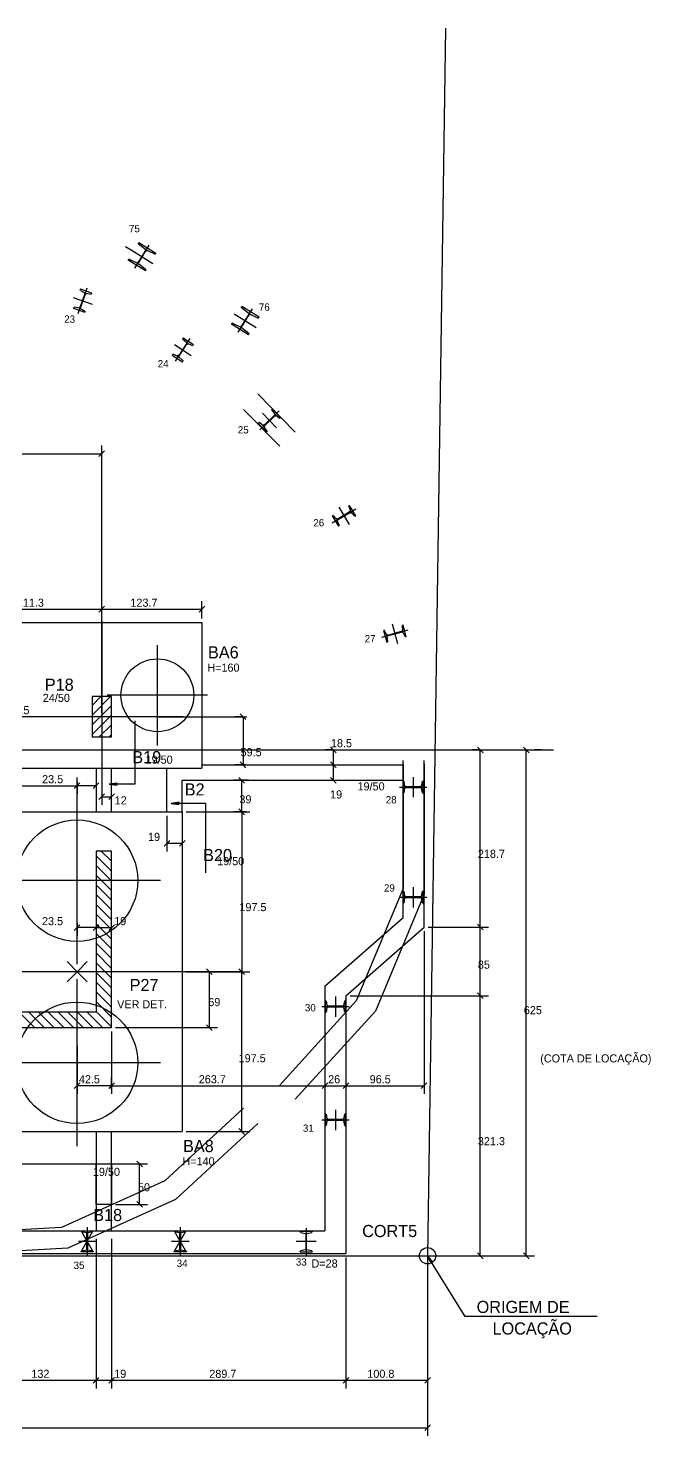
# Model space of a CAD drawing. Header units: metres. Extents: x -5 to 6148, y -6 to 3867.
# Drawn here: x 5379 to 6148, y 1862 to 3602 of the extents above; entities that cross this region are included whole.
import ezdxf

# ---------------------------------------------------------------- set-up
doc = ezdxf.new("R2010")
doc.units = ezdxf.units.M

msp = doc.modelspace()

# ---------------------------------------------------------------- linework, layer by layer
for centre, radius in [((5538.4, 2777.4), 45), ((5439.1, 2548.4), 75), ((5439.1, 2323.4), 75), ((5872.2, 2084.9), 10.1)]:
    msp.add_circle(centre, radius)
at = {"layer": '1', "color": 1}
for p, q in [((5662.3, 3149.7), (5708.8, 3102.7)), ((5644.6, 3130.6), (5689.6, 3085.3)), ((5538.4, 2715.5), (5538.4, 2839.2)), ((5600.2, 2777.4), (5476.5, 2777.4)), ((5841.9, 2502.9), (5841.9, 2696.8)), ((5867.9, 2491.1), (5867.9, 2696.8)), ((5439.1, 2445.4), (5439.1, 2651.5)), ((5542.2, 2548.4), (5336, 2548.4)), ((5745.4, 2417.9), (5841.9, 2502.9)), ((5771.4, 2406.1), (5867.9, 2491.1)), ((5439.1, 2220.4), (5439.1, 2426.5)), ((5745.4, 2417.9), (5745.4, 2115.9)), ((5771.4, 2406.1), (5771.4, 2087.9)), ((5542.2, 2323.4), (5336, 2323.4)), ((4340.2, 2115.9), (5745.4, 2115.9)), ((2991.2, 2087.9), (5771.4, 2087.9))]:
    msp.add_line(p, q, dxfattribs=at)
for points in [[(5841.9, 2692.1), (5841.9, 2691.6), (5841.9, 2691), (5841.9, 2690.5), (5841.9, 2538.5), (5784.2, 2400.1), (5689.6, 2295.7)], [(5867.9, 2692.2), (5867.9, 2691.6), (5867.9, 2691.1), (5867.9, 2690.5), (5867.9, 2531.8), (5807.7, 2387.2), (5708.8, 2278.3)], [(5644.6, 2267.3), (5547.5, 2177.4), (5419.9, 2119.9), (5279.1, 2112)], [(5662.3, 2248.2), (5560.8, 2154.3), (5427.6, 2094.3), (5280.6, 2086)]]:
    msp.add_lwpolyline(points, dxfattribs=at)
at = {"layer": '2', "color": 2}
for p, q in [((5894.6, 3601.7), (5872.2, 2084.9)), ((5466.2, 3072.3), (5473.2, 3079.4)), ((5466.2, 3072.3), (5473.2, 3079.4)), ((5466.2, 2880.3), (5473.2, 2887.4)), ((5466.2, 2880.3), (5473.2, 2887.4)), ((5589.9, 2880.3), (5596.9, 2887.4)), ((5640.6, 2754.4), (5647.7, 2747.3)), ((5759.3, 2706.3), (5752.2, 2713.4)), ((5941, 2706.3), (5933.9, 2713.4)), ((5997.7, 2706.3), (5990.6, 2713.4)), ((5640.6, 2695), (5647.7, 2687.9)), ((5759.3, 2687.9), (5752.2, 2695)), ((5759.3, 2687.9), (5752.2, 2695)), ((5442.7, 2669.2), (5435.7, 2662.2)), ((5435.7, 2662.2), (5442.7, 2669.2)), ((5466.2, 2669.2), (5459.2, 2662.2)), ((5646.2, 2668.9), (5639.2, 2676)), ((5759.3, 2668.9), (5752.2, 2676)), ((5759.3, 2668.9), (5752.2, 2676)), ((5759.3, 2668.9), (5752.2, 2676)), ((5466.2, 2648.6), (5473.2, 2655.6)), ((5466.2, 2648.6), (5473.2, 2655.6)), ((5478.2, 2648.6), (5485.2, 2655.6)), ((5646.2, 2629.9), (5639.2, 2637)), ((5639.2, 2637), (5646.2, 2629.9)), ((5546.6, 2590.9), (5553.6, 2598)), ((5565.6, 2590.9), (5572.6, 2598)), ((5442.6, 2494), (5435.6, 2486.9)), ((5466.2, 2494), (5459.2, 2486.9)), ((5459.2, 2486.9), (5466.2, 2494)), ((5459.2, 2486.9), (5466.2, 2494)), ((5478.2, 2486.9), (5485.2, 2494)), ((5478.2, 2486.9), (5485.2, 2494)), ((5941, 2487.6), (5933.9, 2494.6)), ((5941, 2487.6), (5933.9, 2494.6)), ((5439.2, 2435.9), (5426.7, 2448.4)), ((5439.2, 2435.9), (5426.7, 2423.4)), ((5439.2, 2435.9), (5451.7, 2448.4)), ((5439.2, 2435.9), (5451.7, 2423.4)), ((5606.2, 2432.4), (5599.2, 2439.5)), ((5639.2, 2439.5), (5646.2, 2432.4)), ((5646.2, 2432.4), (5639.2, 2439.5)), ((5941, 2402.6), (5933.9, 2409.6)), ((5941, 2402.6), (5933.9, 2409.6)), ((5606.2, 2363.3), (5599.2, 2370.4)), ((5442.6, 2298.5), (5435.6, 2291.5)), ((5478.2, 2291.5), (5485.2, 2298.5)), ((5485.2, 2298.5), (5478.2, 2291.5)), ((5741.9, 2291.5), (5748.9, 2298.5)), ((5741.9, 2291.5), (5748.9, 2298.5)), ((5767.9, 2291.5), (5774.9, 2298.5)), ((5767.9, 2291.5), (5774.9, 2298.5)), ((5864.4, 2291.5), (5871.4, 2298.5)), ((5646.2, 2234.9), (5639.2, 2242)), ((5519.8, 2194.8), (5512.8, 2201.9)), ((5519.8, 2144.8), (5512.8, 2151.9)), ((5941, 2081.3), (5933.9, 2088.4)), ((5997.7, 2081.3), (5990.6, 2088.4)), ((2401.7, 2084.8), (5872.2, 2084.8)), ((5459.2, 1927.6), (5466.2, 1934.7)), ((5459.2, 1927.6), (5466.2, 1934.7)), ((5478.2, 1927.6), (5485.2, 1934.7)), ((5478.2, 1927.6), (5485.2, 1934.7)), ((5478.2, 1927.6), (5485.2, 1934.7)), ((5767.9, 1927.6), (5774.9, 1934.7)), ((5767.9, 1927.6), (5774.9, 1934.7)), ((5868.7, 1927.6), (5875.7, 1934.7)), ((5868.7, 1868.9), (5875.7, 1876))]:
    msp.add_line(p, q, dxfattribs=at)
at = {"layer": '3', "color": 3}
for p, q in [((4923.4, 2867.4), (5593.4, 2867.4)), ((5593.4, 2867.4), (5593.4, 2687.4)), ((5457.7, 2765), (5468.5, 2775.9)), ((5457.7, 2753), (5480.5, 2775.9)), ((5457.7, 2741), (5481.7, 2765)), ((5457.7, 2729), (5481.7, 2753)), ((5466.6, 2725.9), (5481.7, 2740.9)), ((5478.6, 2725.9), (5481.7, 2728.9)), ((4923.4, 2687.4), (5593.4, 2687.4)), ((5550.1, 2633.4), (5550.1, 2687.4)), ((5593.4, 2691.4), (5841.9, 2691.4)), ((5569.1, 2633.4), (5569.1, 2672.4)), ((5569.1, 2672.4), (5841.9, 2672.4)), ((5309.1, 2633.4), (5569.1, 2633.4)), ((5569.1, 2633.4), (5569.1, 2238.4)), ((5462.7, 2579.2), (5481.7, 2560.2)), ((5469.1, 2584.9), (5481.7, 2572.3)), ((5481.1, 2584.9), (5481.7, 2584.3)), ((5462.7, 2567.2), (5481.7, 2548.2)), ((5462.7, 2555.2), (5481.7, 2536.2)), ((5462.7, 2543.2), (5481.7, 2524.2)), ((5462.7, 2531.2), (5481.7, 2512.2)), ((5462.7, 2519.1), (5481.7, 2500.1)), ((5462.7, 2507.1), (5481.7, 2488.1)), ((5462.7, 2495.1), (5481.7, 2476.1)), ((5462.7, 2483.1), (5481.7, 2464.1)), ((5462.7, 2471), (5481.7, 2452)), ((5462.7, 2459), (5481.7, 2440)), ((5462.7, 2447), (5481.7, 2428)), ((5462.7, 2435), (5481.7, 2416)), ((5462.7, 2423), (5481.7, 2404)), ((5462.7, 2410.9), (5481.7, 2391.9)), ((5367.6, 2385.9), (5386.6, 2366.9)), ((5379.6, 2385.9), (5398.6, 2366.9)), ((5391.6, 2385.9), (5410.6, 2366.9)), ((5403.6, 2385.9), (5422.6, 2366.9)), ((5415.7, 2385.9), (5434.7, 2366.9)), ((5427.7, 2385.9), (5446.7, 2366.9)), ((5439.7, 2385.9), (5458.7, 2366.9)), ((5451.7, 2385.9), (5470.7, 2366.9)), ((5462.7, 2398.9), (5481.7, 2379.9)), ((5462.7, 2386.9), (5481.7, 2367.9)), ((5309.1, 2238.4), (5569.1, 2238.4))]:
    msp.add_line(p, q, dxfattribs=at)
for points in [[(5462.7, 2687.4), (5462.7, 2633.4)], [(5481.7, 2633.4), (5481.7, 2687.4)], [(5462.7, 2238.4), (5462.7, 2115.9)], [(5481.7, 2115.9), (5481.7, 2238.4)]]:
    msp.add_lwpolyline(points, dxfattribs=at)
at = {"layer": '6', "color": 6}
for p, q in [((5505.9, 3327.7), (5532.9, 3311)), ((5510.5, 3305), (5528.3, 3333.7)), ((5524.1, 3327.6), (5514.1, 3311.5)), ((5514.8, 3311.1), (5524.7, 3327.2)), ((5515.4, 3336.5), (5515, 3335.9)), ((5515.1, 3335.1), (5524, 3328.3)), ((5536.6, 3323.4), (5515.4, 3336.5)), ((5525.5, 3327.4), (5535.5, 3322.5)), ((5536.2, 3322.7), (5536.6, 3323.4)), ((5502.6, 3315.9), (5502.2, 3315.3)), ((5502.2, 3315.3), (5523.5, 3302.1)), ((5513.4, 3311.2), (5503.3, 3316.2)), ((5523.8, 3303.5), (5514.9, 3310.3)), ((5523.5, 3302.1), (5523.9, 3302.8)), ((5440.3, 3249), (5451.7, 3280.7)), ((5448.9, 3273.9), (5442.5, 3256.1)), ((5443.2, 3279.2), (5442.9, 3278.5)), ((5457.3, 3274.1), (5443.2, 3279.2)), ((5443.2, 3277.7), (5448.6, 3274.7)), ((5443.2, 3255.8), (5449.6, 3273.7)), ((5450.3, 3274.1), (5456.4, 3273)), ((5457.1, 3273.4), (5457.3, 3274.1)), ((5434.3, 3269.1), (5457.8, 3260.7)), ((5435, 3256.4), (5434.7, 3255.7)), ((5434.7, 3255.7), (5448.9, 3250.6)), ((5441.8, 3255.7), (5435.6, 3256.8)), ((5448.9, 3252), (5443.4, 3255.1)), ((5638.1, 3226.1), (5655.8, 3254.7)), ((5642.9, 3257.6), (5642.5, 3257)), ((5642.6, 3256.2), (5651.5, 3249.4)), ((5664.2, 3244.4), (5642.9, 3257.6)), ((5448.9, 3250.6), (5449.1, 3251.3)), ((5630.2, 3237), (5629.8, 3236.3)), ((5629.8, 3236.3), (5651, 3223.2)), ((5640.9, 3232.3), (5630.9, 3237.2)), ((5633.4, 3248.8), (5660.5, 3232)), ((5651.6, 3248.6), (5641.7, 3232.6)), ((5642.3, 3232.1), (5652.3, 3248.2)), ((5653, 3248.5), (5663, 3243.5)), ((5663.8, 3243.8), (5664.2, 3244.4)), ((5560.7, 3190.1), (5579, 3218.3)), ((5570.3, 3218.8), (5569.9, 3218.2)), ((5583, 3210.6), (5570.3, 3218.8)), ((5651.3, 3224.6), (5642.4, 3231.4)), ((5651, 3223.2), (5651.4, 3223.8)), ((5559.4, 3211), (5580.3, 3197.4)), ((5574.7, 3212.4), (5564.4, 3196.5)), ((5565, 3196.1), (5575.3, 3211.9)), ((5570, 3217.4), (5574.6, 3213.1)), ((5576.1, 3212.2), (5581.8, 3209.7)), ((5582.5, 3210), (5583, 3210.6)), ((5557.1, 3198.5), (5556.7, 3197.8)), ((5556.7, 3197.8), (5569.3, 3189.6)), ((5563.6, 3196.2), (5557.9, 3198.7)), ((5569.7, 3191), (5565.1, 3195.3)), ((5569.3, 3189.6), (5569.8, 3190.3)), ((5680.6, 3131.1), (5680.1, 3130.6)), ((5691.1, 3120.3), (5680.6, 3131.1)), ((5663.2, 3114.2), (5662.7, 3113.7)), ((5662.7, 3113.7), (5673.1, 3102.9)), ((5669, 3110.6), (5664, 3114.3)), ((5664.8, 3105.2), (5689, 3128.7)), ((5668.2, 3126), (5685.6, 3108)), ((5683.4, 3123.9), (5669.8, 3110.7)), ((5670.4, 3110.1), (5683.9, 3123.3)), ((5680, 3129.8), (5683.5, 3124.6)), ((5684.7, 3123.4), (5689.8, 3119.7)), ((5690.5, 3119.8), (5691.1, 3120.3)), ((5673.8, 3104.2), (5670.3, 3109.3)), ((5673.1, 3102.9), (5673.7, 3103.4)), ((5762.5, 3010), (5775.3, 2988.5)), ((5774.9, 3011), (5777.1, 3005.1)), ((5775.8, 3012.1), (5775.2, 3011.7)), ((5783.5, 2999.1), (5775.8, 3012.1)), ((5755, 2999.7), (5754.3, 2999.3)), ((5754.3, 2999.3), (5762, 2986.4)), ((5754.4, 2990.6), (5783.4, 3007.8)), ((5759.8, 2994.9), (5755.7, 2999.6)), ((5776.8, 3004.4), (5760.6, 2994.7)), ((5762.9, 2987.5), (5760.7, 2993.3)), ((5761, 2994.1), (5777.2, 3003.7)), ((5778, 3003.6), (5782.1, 2998.8)), ((5782.8, 2998.7), (5783.5, 2999.1)), ((5762, 2986.4), (5762.6, 2986.8)), ((5815.6, 2849.1), (5848.1, 2858.1)), ((5818.5, 2857.7), (5817.8, 2857.5)), ((5817.8, 2857.5), (5821.8, 2843)), ((5821.9, 2851.7), (5819.2, 2857.4)), ((5840.8, 2856.5), (5822.6, 2851.4)), ((5822.8, 2850.7), (5841.1, 2855.7)), ((5828.5, 2865.6), (5835.2, 2841.5)), ((5840.7, 2863.3), (5841.3, 2857.1)), ((5841.9, 2864.2), (5841.1, 2864)), ((5841.8, 2855.4), (5844.4, 2849.8)), ((5845.9, 2849.7), (5841.9, 2864.2)), ((5821.8, 2843), (5822.5, 2843.2)), ((5823, 2843.8), (5822.4, 2850)), ((5845.2, 2849.5), (5845.9, 2849.7)), ((5837.6, 2663.9), (5871.3, 2663.9)), ((5841.9, 2671.4), (5841.9, 2656.4)), ((5842.7, 2671.4), (5841.9, 2671.4)), ((5844.3, 2664.8), (5843.3, 2671)), ((5843.3, 2656.9), (5844.3, 2663.1)), ((5863.9, 2664.3), (5844.9, 2664.3)), ((5844.9, 2663.5), (5863.9, 2663.5)), ((5854.4, 2676.4), (5854.4, 2651.4)), ((5865.5, 2671), (5864.5, 2664.8)), ((5864.5, 2663.1), (5865.5, 2656.9)), ((5866.9, 2671.4), (5866.2, 2671.4)), ((5866.9, 2656.4), (5866.9, 2671.4)), ((5841.9, 2656.4), (5842.7, 2656.4)), ((5866.2, 2656.4), (5866.9, 2656.4)), ((5854.4, 2540.4), (5854.4, 2515.3)), ((5837.6, 2527.9), (5871.3, 2527.9)), ((5841.9, 2535.4), (5841.9, 2520.3)), ((5842.7, 2535.4), (5841.9, 2535.4)), ((5844.3, 2528.7), (5843.3, 2534.9)), ((5843.3, 2520.8), (5844.3, 2527)), ((5863.9, 2528.3), (5844.9, 2528.3)), ((5844.9, 2527.5), (5863.9, 2527.5)), ((5865.5, 2534.9), (5864.5, 2528.7)), ((5864.5, 2527), (5865.5, 2520.8)), ((5866.9, 2535.4), (5866.2, 2535.4)), ((5866.9, 2520.3), (5866.9, 2535.4)), ((5841.9, 2520.3), (5842.7, 2520.3)), ((5866.2, 2520.3), (5866.9, 2520.3)), ((5745.9, 2400.4), (5745.9, 2385.3)), ((5746.7, 2400.4), (5745.9, 2400.4)), ((5758.4, 2405.4), (5758.4, 2380.3)), ((5770.9, 2400.4), (5770.2, 2400.4)), ((5770.9, 2385.3), (5770.9, 2400.4)), ((5741.6, 2392.9), (5775.3, 2392.9)), ((5745.9, 2385.3), (5746.7, 2385.3)), ((5748.3, 2393.7), (5747.3, 2399.9)), ((5747.3, 2385.8), (5748.3, 2392)), ((5767.9, 2393.3), (5748.9, 2393.3)), ((5748.9, 2392.5), (5767.9, 2392.5)), ((5769.5, 2399.9), (5768.5, 2393.7)), ((5768.5, 2392), (5769.5, 2385.8)), ((5770.2, 2385.3), (5770.9, 2385.3)), ((5758.4, 2265.4), (5758.4, 2240.3)), ((5741.6, 2252.9), (5775.3, 2252.9)), ((5745.9, 2260.4), (5745.9, 2245.3)), ((5746.7, 2260.4), (5745.9, 2260.4)), ((5745.9, 2245.3), (5746.7, 2245.3)), ((5748.3, 2253.7), (5747.3, 2259.9)), ((5747.3, 2245.8), (5748.3, 2252)), ((5767.9, 2253.3), (5748.9, 2253.3)), ((5748.9, 2252.5), (5767.9, 2252.5)), ((5769.5, 2259.9), (5768.5, 2253.7)), ((5768.5, 2252), (5769.5, 2245.8)), ((5770.9, 2260.4), (5770.2, 2260.4)), ((5770.2, 2245.3), (5770.9, 2245.3)), ((5770.9, 2245.3), (5770.9, 2260.4)), ((5444.2, 2115.9), (5459.2, 2115.9)), ((5444.2, 2115.1), (5444.2, 2115.9)), ((5450.8, 2113.4), (5444.7, 2114.5)), ((5458.3, 2091.3), (5445, 2114.4)), ((5445, 2091.3), (5458.3, 2114.4)), ((5451.3, 2092.9), (5451.3, 2112.8)), ((5451.7, 2120.2), (5451.7, 2085.5)), ((5452.1, 2112.8), (5452.1, 2092.9)), ((5458.7, 2114.5), (5452.6, 2113.4)), ((5459.2, 2115.9), (5459.2, 2115.1)), ((5559.2, 2115.9), (5574.2, 2115.9)), ((5559.2, 2115.1), (5559.2, 2115.9)), ((5565.8, 2113.4), (5559.7, 2114.5)), ((5573.3, 2091.3), (5560, 2114.4)), ((5560, 2091.3), (5573.3, 2114.4)), ((5566.3, 2092.9), (5566.3, 2112.8)), ((5566.7, 2120.2), (5566.7, 2085.5)), ((5567.1, 2112.8), (5567.1, 2092.9)), ((5573.7, 2114.5), (5567.6, 2113.4)), ((5574.2, 2115.9), (5574.2, 2115.1)), ((5714.7, 2114.9), (5714.7, 2114.1)), ((5729.7, 2114.9), (5714.7, 2114.9)), ((5715.2, 2113.5), (5721.3, 2112.4)), ((5721.8, 2111.8), (5721.8, 2092.9)), ((5722.2, 2119.2), (5722.2, 2085.5)), ((5722.6, 2092.9), (5722.6, 2111.8)), ((5723.1, 2112.4), (5729.2, 2113.5)), ((5729.7, 2114.1), (5729.7, 2114.9)), ((5440.8, 2102.9), (5462.6, 2102.9)), ((5444.2, 2089.9), (5444.2, 2090.6)), ((5459.2, 2089.9), (5444.2, 2089.9)), ((5444.7, 2091.2), (5450.8, 2092.3)), ((5452.6, 2092.3), (5458.7, 2091.2)), ((5459.2, 2090.6), (5459.2, 2089.9)), ((5555.8, 2102.9), (5577.6, 2102.9)), ((5559.2, 2089.9), (5559.2, 2090.6)), ((5574.2, 2089.9), (5559.2, 2089.9)), ((5559.7, 2091.2), (5565.8, 2092.3)), ((5567.6, 2092.3), (5573.7, 2091.2)), ((5574.2, 2090.6), (5574.2, 2089.9)), ((5734.7, 2102.4), (5709.7, 2102.4)), ((5714.7, 2090.6), (5714.7, 2089.9)), ((5714.7, 2089.9), (5729.7, 2089.9)), ((5721.3, 2092.3), (5715.2, 2091.2)), ((5729.2, 2091.2), (5723.1, 2092.3)), ((5729.7, 2089.9), (5729.7, 2090.6))]:
    msp.add_line(p, q, dxfattribs=at)
for points in [[(5515, 3335.2), (5514.9, 3335.3), (5514.9, 3335.4), (5514.9, 3335.6), (5514.9, 3335.7), (5514.9, 3335.9), (5515.1, 3336)], [(5524.1, 3328.2), (5524.1, 3328.1), (5524.2, 3328), (5524.2, 3327.9), (5524.2, 3327.7), (5524.1, 3327.6), (5524, 3327.5)], [(5525.5, 3326.2), (5525.4, 3326.2), (5525.3, 3326.2), (5525.3, 3326.2), (5525, 3326.2), (5524.8, 3326.3), (5524.7, 3326.5)], [(5535.5, 3323.7), (5535.6, 3323.7), (5535.6, 3323.7), (5535.7, 3323.7), (5535.9, 3323.7), (5536.1, 3323.6), (5536.2, 3323.4)], [(5503.3, 3315), (5503.3, 3315), (5503.2, 3315), (5503.1, 3315), (5502.9, 3315), (5502.7, 3315.1), (5502.6, 3315.3)], [(5513.4, 3312.4), (5513.4, 3312.4), (5513.5, 3312.4), (5513.6, 3312.4), (5513.8, 3312.4), (5514, 3312.3), (5514.1, 3312.1)], [(5514.8, 3310.4), (5514.7, 3310.5), (5514.7, 3310.6), (5514.7, 3310.7), (5514.7, 3310.9), (5514.7, 3311.1), (5514.9, 3311.2)], [(5523.9, 3303.4), (5523.9, 3303.3), (5524, 3303.2), (5524, 3303.1), (5524, 3302.9), (5523.9, 3302.8), (5523.8, 3302.6)], [(5442.9, 3278.1), (5442.9, 3278.1), (5442.9, 3278.2), (5442.9, 3278.3), (5442.9, 3278.5), (5443, 3278.7), (5443.2, 3278.8)], [(5448.9, 3274.3), (5448.9, 3274.3), (5448.9, 3274.2), (5448.9, 3274.1), (5448.9, 3273.9), (5448.8, 3273.7), (5448.6, 3273.6)], [(5450.3, 3272.8), (5450.2, 3272.8), (5450.2, 3272.8), (5450.2, 3272.8), (5449.9, 3272.8), (5449.7, 3273), (5449.6, 3273.2)], [(5456.4, 3274.2), (5456.4, 3274.2), (5456.5, 3274.2), (5456.5, 3274.2), (5456.8, 3274.2), (5457, 3274.1), (5457.1, 3273.8)], [(5435.6, 3255.5), (5435.6, 3255.5), (5435.6, 3255.5), (5435.6, 3255.5), (5435.3, 3255.5), (5435.1, 3255.7), (5435, 3256)], [(5441.8, 3256.9), (5441.8, 3256.9), (5441.8, 3256.9), (5441.9, 3256.9), (5442.1, 3256.9), (5442.4, 3256.8), (5442.5, 3256.5)], [(5443.2, 3255.4), (5443.2, 3255.5), (5443.2, 3255.6), (5443.2, 3255.6), (5443.2, 3255.9), (5443.3, 3256), (5443.4, 3256.2)], [(5642.5, 3256.3), (5642.5, 3256.4), (5642.4, 3256.5), (5642.4, 3256.6), (5642.4, 3256.8), (5642.5, 3257), (5642.6, 3257.1)], [(5449.1, 3251.7), (5449.2, 3251.6), (5449.2, 3251.6), (5449.2, 3251.5), (5449.2, 3251.3), (5449.1, 3251.1), (5448.9, 3251)], [(5630.9, 3236.1), (5630.8, 3236), (5630.8, 3236), (5630.7, 3236), (5630.5, 3236), (5630.3, 3236.1), (5630.2, 3236.3)], [(5651.6, 3249.3), (5651.7, 3249.2), (5651.7, 3249.1), (5651.7, 3249), (5651.7, 3248.8), (5651.6, 3248.6), (5651.5, 3248.5)], [(5653, 3247.3), (5653, 3247.3), (5652.9, 3247.3), (5652.8, 3247.3), (5652.6, 3247.3), (5652.4, 3247.4), (5652.3, 3247.6)], [(5663, 3244.7), (5663.1, 3244.7), (5663.2, 3244.8), (5663.2, 3244.8), (5663.5, 3244.8), (5663.7, 3244.6), (5663.8, 3244.5)], [(5569.9, 3217.5), (5569.9, 3217.6), (5569.8, 3217.7), (5569.8, 3217.8), (5569.8, 3218), (5569.9, 3218.1), (5570, 3218.3)], [(5640.9, 3233.5), (5641, 3233.5), (5641.1, 3233.5), (5641.1, 3233.5), (5641.3, 3233.5), (5641.5, 3233.4), (5641.7, 3233.2)], [(5642.3, 3231.5), (5642.3, 3231.6), (5642.2, 3231.7), (5642.2, 3231.8), (5642.2, 3232), (5642.3, 3232.1), (5642.4, 3232.3)], [(5651.4, 3224.5), (5651.5, 3224.4), (5651.5, 3224.3), (5651.5, 3224.2), (5651.5, 3224), (5651.4, 3223.8), (5651.3, 3223.7)], [(5574.7, 3213.1), (5574.7, 3213), (5574.8, 3212.8), (5574.8, 3212.7), (5574.8, 3212.5), (5574.7, 3212.4), (5574.6, 3212.3)], [(5576.1, 3211), (5576, 3211), (5575.9, 3211), (5575.9, 3211), (5575.6, 3211), (5575.4, 3211.1), (5575.3, 3211.3)], [(5581.8, 3210.9), (5581.9, 3210.9), (5582, 3210.9), (5582, 3210.9), (5582.2, 3210.9), (5582.4, 3210.8), (5582.5, 3210.7)], [(5557.9, 3197.5), (5557.8, 3197.5), (5557.7, 3197.5), (5557.7, 3197.5), (5557.4, 3197.5), (5557.3, 3197.6), (5557.1, 3197.8)], [(5563.6, 3197.4), (5563.7, 3197.4), (5563.8, 3197.5), (5563.8, 3197.5), (5564.1, 3197.5), (5564.3, 3197.3), (5564.4, 3197.2)], [(5565, 3195.4), (5565, 3195.5), (5564.9, 3195.6), (5564.9, 3195.7), (5564.9, 3195.9), (5565, 3196), (5565.1, 3196.2)], [(5569.8, 3191), (5569.8, 3190.9), (5569.9, 3190.7), (5569.9, 3190.6), (5569.9, 3190.4), (5569.8, 3190.3), (5569.7, 3190.2)], [(5664, 3113.2), (5663.9, 3113.2), (5663.8, 3113.1), (5663.7, 3113.1), (5663.5, 3113.1), (5663.3, 3113.2), (5663.2, 3113.3)], [(5680.1, 3129.7), (5680, 3129.8), (5679.9, 3129.9), (5679.9, 3130.1), (5679.9, 3130.2), (5679.9, 3130.3), (5680, 3130.4)], [(5683.4, 3124.7), (5683.5, 3124.6), (5683.6, 3124.5), (5683.6, 3124.3), (5683.6, 3124.2), (5683.6, 3124.1), (5683.5, 3124)], [(5684.7, 3122.3), (5684.6, 3122.2), (5684.5, 3122.2), (5684.4, 3122.2), (5684.2, 3122.2), (5684.1, 3122.3), (5683.9, 3122.4)], [(5689.8, 3120.7), (5689.9, 3120.8), (5690, 3120.8), (5690.1, 3120.8), (5690.3, 3120.8), (5690.4, 3120.8), (5690.5, 3120.7)], [(5669, 3111.6), (5669.1, 3111.7), (5669.3, 3111.7), (5669.4, 3111.7), (5669.6, 3111.7), (5669.7, 3111.7), (5669.8, 3111.6)], [(5670.4, 3109.2), (5670.2, 3109.3), (5670.2, 3109.5), (5670.2, 3109.7), (5670.2, 3109.8), (5670.2, 3109.9), (5670.3, 3110)], [(5673.7, 3104.3), (5673.8, 3104.2), (5673.9, 3104), (5673.9, 3103.8), (5673.9, 3103.7), (5673.8, 3103.6), (5673.8, 3103.5)], [(5775.2, 3010.6), (5775, 3010.7), (5774.9, 3010.9), (5774.9, 3011.1), (5774.9, 3011.2), (5774.9, 3011.3), (5774.9, 3011.3)], [(5755.7, 2998.7), (5755.6, 2998.6), (5755.5, 2998.6), (5755.3, 2998.6), (5755.2, 2998.6), (5755.1, 2998.6), (5755, 2998.6)], [(5759.8, 2995.7), (5759.9, 2995.8), (5760.1, 2995.9), (5760.2, 2995.9), (5760.4, 2995.9), (5760.5, 2995.9), (5760.6, 2995.8)], [(5761, 2993), (5760.8, 2993.1), (5760.7, 2993.3), (5760.7, 2993.5), (5760.7, 2993.6), (5760.7, 2993.7), (5760.7, 2993.7)], [(5776.8, 3005.5), (5777, 3005.4), (5777.2, 3005.2), (5777.2, 3004.9), (5777.2, 3004.9), (5777.1, 3004.8), (5777.1, 3004.7)], [(5778, 3002.7), (5777.9, 3002.6), (5777.7, 3002.5), (5777.6, 3002.5), (5777.5, 3002.5), (5777.3, 3002.6), (5777.2, 3002.6)], [(5782.1, 2999.7), (5782.2, 2999.8), (5782.3, 2999.9), (5782.5, 2999.9), (5782.6, 2999.9), (5782.7, 2999.9), (5782.8, 2999.8)], [(5762.6, 2987.9), (5762.8, 2987.7), (5762.9, 2987.5), (5762.9, 2987.3), (5762.9, 2987.2), (5762.9, 2987.2), (5762.9, 2987.1)], [(5819.2, 2856.8), (5819.1, 2856.6), (5818.9, 2856.4), (5818.7, 2856.4), (5818.6, 2856.4), (5818.5, 2856.5), (5818.5, 2856.5)], [(5821.9, 2852.3), (5822, 2852.5), (5822.2, 2852.6), (5822.4, 2852.6), (5822.5, 2852.6), (5822.6, 2852.6), (5822.6, 2852.6)], [(5841.1, 2862.8), (5840.9, 2862.8), (5840.7, 2863.1), (5840.7, 2863.4), (5840.7, 2863.4), (5840.7, 2863.4), (5840.7, 2863.4)], [(5840.8, 2857.7), (5841.1, 2857.6), (5841.3, 2857.4), (5841.3, 2857.1), (5841.3, 2857.1), (5841.3, 2857.1), (5841.3, 2857.1)], [(5841.8, 2854.8), (5841.7, 2854.6), (5841.5, 2854.5), (5841.2, 2854.5), (5841.2, 2854.5), (5841.1, 2854.5), (5841.1, 2854.5)], [(5822.8, 2849.5), (5822.6, 2849.5), (5822.4, 2849.8), (5822.4, 2850.1), (5822.4, 2850.1), (5822.4, 2850.1), (5822.4, 2850.1)], [(5822.5, 2844.4), (5822.8, 2844.3), (5823, 2844.1), (5823, 2843.8), (5823, 2843.8), (5823, 2843.8), (5823, 2843.8)], [(5844.4, 2850.4), (5844.5, 2850.6), (5844.8, 2850.7), (5845, 2850.7), (5845, 2850.7), (5845.1, 2850.7), (5845.2, 2850.7)], [(5843.3, 2670.7), (5843.2, 2670.4), (5843, 2670.2), (5842.7, 2670.2)], [(5844.3, 2665.1), (5844.4, 2665.4), (5844.6, 2665.6), (5844.9, 2665.6)], [(5844.9, 2662.3), (5844.6, 2662.3), (5844.4, 2662.5), (5844.3, 2662.8)], [(5863.9, 2665.6), (5863.9, 2665.6), (5863.9, 2665.6), (5863.9, 2665.6), (5864.2, 2665.6), (5864.4, 2665.4), (5864.5, 2665.1)], [(5864.5, 2662.8), (5864.4, 2662.5), (5864.2, 2662.3), (5863.9, 2662.3)], [(5866.2, 2670.2), (5865.9, 2670.2), (5865.6, 2670.4), (5865.5, 2670.7)], [(5842.7, 2657.7), (5843, 2657.7), (5843.2, 2657.5), (5843.3, 2657.2)], [(5865.5, 2657.2), (5865.6, 2657.5), (5865.9, 2657.7), (5866.2, 2657.7)], [(5843.3, 2534.6), (5843.2, 2534.3), (5843, 2534.1), (5842.7, 2534.1)], [(5844.3, 2529), (5844.4, 2529.3), (5844.6, 2529.5), (5844.9, 2529.5)], [(5844.9, 2526.2), (5844.6, 2526.2), (5844.4, 2526.4), (5844.3, 2526.7)], [(5863.9, 2529.5), (5863.9, 2529.5), (5863.9, 2529.5), (5863.9, 2529.5), (5864.2, 2529.5), (5864.4, 2529.3), (5864.5, 2529)], [(5864.5, 2526.7), (5864.4, 2526.4), (5864.2, 2526.2), (5863.9, 2526.2)], [(5866.2, 2534.1), (5865.9, 2534.1), (5865.6, 2534.3), (5865.5, 2534.6)], [(5842.7, 2521.6), (5843, 2521.6), (5843.2, 2521.4), (5843.3, 2521.1)], [(5865.5, 2521.1), (5865.6, 2521.4), (5865.9, 2521.6), (5866.2, 2521.6)], [(5747.3, 2399.6), (5747.2, 2399.3), (5747, 2399.1), (5746.7, 2399.1)], [(5746.7, 2386.6), (5747, 2386.6), (5747.2, 2386.4), (5747.3, 2386.1)], [(5748.3, 2394), (5748.4, 2394.3), (5748.6, 2394.5), (5748.9, 2394.5)], [(5748.9, 2391.2), (5748.6, 2391.2), (5748.4, 2391.4), (5748.3, 2391.7)], [(5767.9, 2394.5), (5767.9, 2394.5), (5767.9, 2394.5), (5767.9, 2394.5), (5768.2, 2394.5), (5768.4, 2394.3), (5768.5, 2394)], [(5768.5, 2391.7), (5768.4, 2391.4), (5768.2, 2391.2), (5767.9, 2391.2)], [(5770.2, 2399.1), (5769.9, 2399.1), (5769.6, 2399.3), (5769.5, 2399.6)], [(5769.5, 2386.1), (5769.6, 2386.4), (5769.9, 2386.6), (5770.2, 2386.6)], [(5747.3, 2259.6), (5747.2, 2259.3), (5747, 2259.1), (5746.7, 2259.1)], [(5746.7, 2246.6), (5747, 2246.6), (5747.2, 2246.4), (5747.3, 2246.1)], [(5748.3, 2254), (5748.4, 2254.3), (5748.6, 2254.5), (5748.9, 2254.5)], [(5748.9, 2251.2), (5748.6, 2251.2), (5748.4, 2251.4), (5748.3, 2251.7)], [(5767.9, 2254.5), (5767.9, 2254.5), (5767.9, 2254.5), (5767.9, 2254.5), (5768.2, 2254.5), (5768.4, 2254.3), (5768.5, 2254)], [(5768.5, 2251.7), (5768.4, 2251.4), (5768.2, 2251.2), (5767.9, 2251.2)], [(5770.2, 2259.1), (5769.9, 2259.1), (5769.6, 2259.3), (5769.5, 2259.6)], [(5769.5, 2246.1), (5769.6, 2246.4), (5769.9, 2246.6), (5770.2, 2246.6)], [(5462.7, 2198.4), (5481.7, 2198.4), (5481.7, 2148.4), (5462.7, 2148.4), (5462.7, 2198.4)], [(5444.2, 2115.1), (5444.2, 2115.4), (5444.4, 2115.6), (5444.7, 2115.7)], [(5451.3, 2112.8), (5451.3, 2112.5), (5451.1, 2112.3), (5450.8, 2112.2)], [(5452.6, 2112.2), (5452.3, 2112.3), (5452.1, 2112.5), (5452.1, 2112.8)], [(5458.7, 2115.7), (5459, 2115.6), (5459.2, 2115.4), (5459.2, 2115.1)], [(5559.2, 2115.1), (5559.2, 2115.4), (5559.4, 2115.6), (5559.7, 2115.7)], [(5566.3, 2112.8), (5566.3, 2112.5), (5566.1, 2112.3), (5565.8, 2112.2)], [(5567.6, 2112.2), (5567.3, 2112.3), (5567.1, 2112.5), (5567.1, 2112.8)], [(5573.7, 2115.7), (5574, 2115.6), (5574.2, 2115.4), (5574.2, 2115.1)], [(5714.7, 2114.1), (5714.7, 2114.4), (5714.9, 2114.6), (5715.2, 2114.7)], [(5721.8, 2111.8), (5721.8, 2111.5), (5721.6, 2111.3), (5721.3, 2111.2)], [(5723.1, 2111.2), (5722.8, 2111.3), (5722.6, 2111.5), (5722.6, 2111.8)], [(5729.2, 2114.7), (5729.5, 2114.6), (5729.7, 2114.4), (5729.7, 2114.1)], [(5444.7, 2090), (5444.4, 2090.1), (5444.2, 2090.3), (5444.2, 2090.6)], [(5450.8, 2093.5), (5451.1, 2093.4), (5451.3, 2093.2), (5451.3, 2092.9), (5451.3, 2092.9), (5451.3, 2092.9), (5451.3, 2092.9)], [(5452.1, 2092.9), (5452.1, 2093.2), (5452.3, 2093.4), (5452.6, 2093.5)], [(5459.2, 2090.6), (5459.2, 2090.3), (5459, 2090.1), (5458.7, 2090)], [(5559.7, 2090), (5559.4, 2090.1), (5559.2, 2090.3), (5559.2, 2090.6)], [(5565.8, 2093.5), (5566.1, 2093.4), (5566.3, 2093.2), (5566.3, 2092.9), (5566.3, 2092.9), (5566.3, 2092.9), (5566.3, 2092.9)], [(5567.1, 2092.9), (5567.1, 2093.2), (5567.3, 2093.4), (5567.6, 2093.5)], [(5574.2, 2090.6), (5574.2, 2090.3), (5574, 2090.1), (5573.7, 2090)], [(5715.2, 2090), (5714.9, 2090.1), (5714.7, 2090.3), (5714.7, 2090.6)], [(5721.3, 2093.5), (5721.6, 2093.4), (5721.8, 2093.2), (5721.8, 2092.9)], [(5722.6, 2092.9), (5722.6, 2092.9), (5722.6, 2092.9), (5722.6, 2092.9), (5722.6, 2093.2), (5722.8, 2093.4), (5723.1, 2093.5)], [(5729.7, 2090.6), (5729.7, 2090.3), (5729.5, 2090.1), (5729.2, 2090)]]:
    msp.add_lwpolyline(points, dxfattribs=at)
at = {"layer": '7', "color": 7}
for points in [[(5457.7, 2725.9), (5481.7, 2725.9), (5481.7, 2775.9), (5457.7, 2775.9), (5457.7, 2725.9)], [(5481.7, 2366.9), (5481.7, 2584.9), (5462.7, 2584.9), (5462.7, 2385.9), (5316.7, 2385.9), (5316.7, 2366.9), (5481.7, 2366.9)]]:
    msp.add_lwpolyline(points, dxfattribs=at)
at = {"layer": '8', "color": 8}
msp.add_lwpolyline([(5481.7, 2148.4), (5462.7, 2148.4), (5462.7, 2198.4), (5481.7, 2198.4), (5481.7, 2148.4)], dxfattribs=at)
at = {"layer": '9', "color": 9}
for p, q in [((5498.9, 3332), (5512.5, 3323.6)), ((5469.7, 2869.1), (5469.7, 3085.9)), ((5164.2, 3075.9), (5469.7, 3075.9)), ((5469.7, 2755.9), (5469.7, 2893.8)), ((5593.4, 2872.4), (5593.4, 2893.8)), ((5258.4, 2883.8), (5469.7, 2883.8)), ((5469.7, 2883.8), (5593.4, 2883.8)), ((5469.7, 2869.1), (5469.7, 2642.1)), ((5570.1, 2750.9), (5345.5, 2750.9)), ((5539.9, 2750.9), (5648.8, 2750.9)), ((5643.8, 2750.9), (5634.2, 2750.9)), ((5644.2, 2750.9), (5644.2, 2691.4)), ((3914.6, 2709.9), (6027.7, 2709.9)), ((5754.2, 2709.9), (5745.8, 2709.9)), ((5755.8, 2691.4), (5755.8, 2709.9)), ((5937.1, 2709.9), (5927.4, 2709.9)), ((5937.4, 2491.1), (5937.4, 2709.9)), ((5994.2, 2084.9), (5994.2, 2709.9)), ((6012.8, 2709.9), (6004.2, 2709.9)), ((5646.7, 2691.4), (5634.2, 2691.4)), ((5754.1, 2691.4), (5765.8, 2691.4)), ((5755.8, 2672.4), (5755.8, 2691.4)), ((5164.2, 2665.7), (5439.2, 2665.7)), ((5439.2, 2667.1), (5439.2, 2675.7)), ((5439.2, 2628.5), (5439.2, 2675.7)), ((5439.2, 2670.7), (5439.2, 2655.7)), ((5462.7, 2665.7), (5439.2, 2665.7)), ((5651.1, 2672.4), (5632.7, 2672.4)), ((5642.7, 2633.4), (5642.7, 2672.4)), ((5751, 2672.4), (5765.8, 2672.4)), ((5469.7, 2652.1), (5481.7, 2652.1)), ((5550.1, 2628.4), (5550.1, 2584.5)), ((5574.1, 2633.4), (5652.7, 2633.4)), ((5647.7, 2633.4), (5632.7, 2633.4)), ((5642.7, 2633.4), (5642.7, 2435.9)), ((5569.1, 2609.7), (5569.1, 2584.5)), ((5550.1, 2594.5), (5569.1, 2594.5)), ((5439.1, 2496), (5439.1, 2480.4)), ((5462.7, 2490.4), (5439.1, 2490.4)), ((5462.7, 2498.5), (5462.7, 2480.4)), ((5462.7, 2490.4), (5481.7, 2490.4)), ((5872.9, 2491.1), (5947.4, 2491.1)), ((5937.4, 2406.1), (5937.4, 2491.1)), ((5867.9, 2486.1), (5867.9, 2285)), ((5642.7, 2435.9), (4815, 2435.9)), ((5574.1, 2435.9), (5652.7, 2435.9)), ((5574.1, 2435.9), (5642.7, 2435.9)), ((5586.8, 2435.9), (5612.7, 2435.9)), ((5602.7, 2366.9), (5602.7, 2435.9)), ((5630.3, 2435.9), (5652.7, 2435.9)), ((5642.7, 2238.4), (5642.7, 2435.9)), ((5776.4, 2406.1), (5947.4, 2406.1)), ((5937.4, 2084.9), (5937.4, 2406.1)), ((5486.7, 2366.9), (5612.7, 2366.9)), ((5481.7, 2361.9), (5481.7, 2285)), ((5439.1, 2344.5), (5439.1, 2285)), ((5481.7, 2290), (5481.7, 2305)), ((5481.7, 2295), (5439.1, 2295)), ((5481.7, 2295), (5745.4, 2295)), ((5745.4, 2295), (5771.4, 2295)), ((5771.4, 2295), (5867.9, 2295)), ((5574.1, 2238.4), (5652.7, 2238.4)), ((4671.2, 2198.4), (5526.3, 2198.4)), ((5486.7, 2198.4), (5526.3, 2198.4)), ((5516.3, 2148.4), (5516.3, 2198.4)), ((5486.7, 2148.4), (5526.3, 2148.4)), ((5462.7, 2105.9), (5462.7, 1921.1)), ((5481.7, 2105.9), (5481.7, 1921.1)), ((5771.4, 2082.9), (5771.4, 1921.1)), ((5872.2, 2084.9), (5872.2, 1921.1)), ((5872.2, 2084.9), (6004.2, 2084.9)), ((5872.2, 2079.9), (5872.2, 1862.4)), ((5877.2, 2084.9), (5947.4, 2084.9)), ((5877.2, 2084.9), (6004.2, 2084.9)), ((5481.7, 1964), (5481.7, 1921.1)), ((5330.7, 1931.1), (5462.7, 1931.1)), ((5462.7, 1931.1), (5481.7, 1931.1)), ((5481.7, 1931.1), (5771.4, 1931.1)), ((5771.4, 1931.1), (5872.2, 1931.1)), ((4071.7, 1872.4), (5872.2, 1872.4))]:
    msp.add_line(p, q, dxfattribs=at)
for points in [[(5510.6, 2745.7), (5510.6, 2667.6), (5478.8, 2667.6), (5488.7, 2668.9), (5478.8, 2667.6), (5488.7, 2666.3)], [(5598.4, 2558), (5598.4, 2643.9), (5555.3, 2643.9), (5565.2, 2645.2), (5555.3, 2643.9), (5565.2, 2642.6)], [(6082, 2010), (5918.8, 2010), (5872.2, 2084.9), (5878.5, 2077.1), (5872.2, 2084.9), (5876.3, 2075.8)]]:
    msp.add_lwpolyline(points, dxfattribs=at)

# ---------------------------------------------------------------- texts
at = {"layer": '2', "color": 2}
for s, p in [('211.3', (5364.7, 2886.8)), ('123.7', (5505, 2886.8)), ('44.5', (5354.2, 2754.1)), ('18.5', (5752.8, 2713.2)), ('59.5', (5641.2, 2702.1)), ('23.5', (5395.9, 2668.7)), ('12', (5485.6, 2642.6)), ('39', (5639.7, 2643.9)), ('19', (5751.8, 2649.9)), ('19', (5526.8, 2597.5)), ('218.7', (5934.4, 2576.5)), ('197.5', (5639.7, 2510.7)), ('23.5', (5395.8, 2493.4)), ('19', (5485, 2493.4)), ('85', (5934.4, 2439.6)), ('69', (5601.3, 2393.3)), ('625', (5991.2, 2383.4)), ('197.5', (5638.8, 2324)), ('(COTA DE LOCAÇÃO)', (6011.5, 2323.8)), ('42.5', (5441.4, 2298)), ('263.7', (5589.5, 2298)), ('26', (5749.4, 2298)), ('96.5', (5800.7, 2298)), ('321.3', (5934.4, 2221.5)), ('50', (5514.4, 2164.6)), ('132', (5382.7, 1934.1)), ('19', (5485, 1934.1)), ('289.7', (5602.5, 1934.1)), ('100.8', (5797.8, 1934.1))]:
    msp.add_text(s, height=10, dxfattribs=at).set_placement(p)
at = {"layer": '3', "color": 3}
for s, height, p in [('75', 9, (5503.3, 3349.5)), ('76', 9, (5663.8, 3252.6)), ('23', 9, (5423.3, 3237.7)), ('24', 9, (5538.8, 3182.5)), ('25', 9, (5637.8, 3100.9)), ('26', 9, (5731.1, 2986.1)), ('BA6', 15, (5600.9, 2823)), ('27', 9, (5794.5, 2842.8)), ('H=160', 10, (5600.1, 2806.6)), ('24/50', 10, (5396.8, 2769.2)), ('19/50', 10, (5523.8, 2692.9)), ('19/50', 10, (5785.7, 2659.9)), ('28', 9, (5820.6, 2643.8)), ('19/50', 10, (5612.2, 2567.5)), ('29', 9, (5818.4, 2534.9)), ('VER DET.', 10, (5488.7, 2390.6)), ('30', 9, (5720.7, 2386.9)), ('31', 9, (5718.2, 2238.1)), ('BA8', 15, (5570.1, 2213)), ('19/50', 10, (5458.7, 2183.6)), ('H=140', 10, (5569.3, 2196.6)), ('35', 9, (5434.9, 2068.6)), ('34', 9, (5562.3, 2071.1)), ('33', 9, (5709.5, 2072.8)), ('D=28', 10, (5728.8, 2070.4))]:
    msp.add_text(s, height=height, dxfattribs=at).set_placement(p)
at = {"layer": '4', "color": 4}
for s, p in [('P18', (5399.3, 2783)), ('B19', (5507.4, 2693.5)), ('B2', (5572.2, 2653.6)), ('B20', (5594.9, 2572.5)), ('P27', (5504.1, 2411.9)), ('B18', (5459.1, 2127.8)), ('CORT5', (5791.4, 2108)), ('ORIGEM DE', (5932.9, 2014.2)), ('LOCAÇÃO', (5952.5, 1987.6))]:
    msp.add_text(s, height=15, dxfattribs=at).set_placement(p)

doc.saveas('drawing.dxf')
